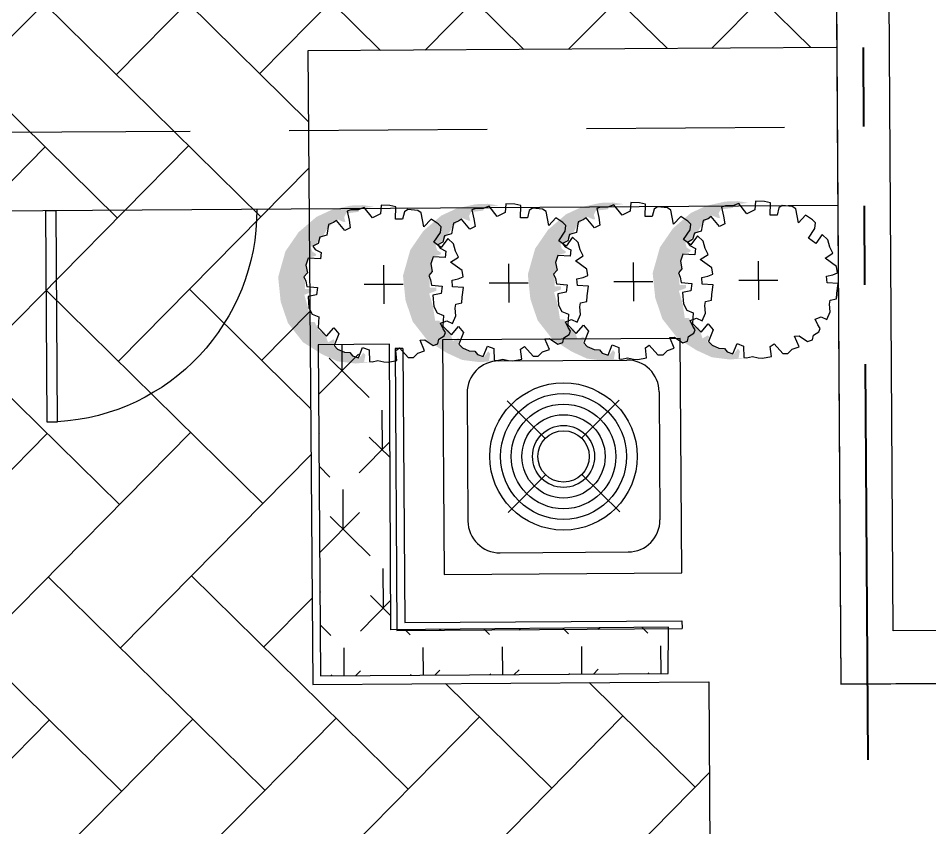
# Model space of a CAD drawing. Header units: feet. Extents: x 919634 to 928945, y 707022 to 708026.
# Drawn here: x 920684.97 to 920696.47, y 707523.35 to 707533.58 of the extents above; entities that cross this region are included whole.
import ezdxf

# ---------------------------------------------------------------- set-up
doc = ezdxf.new("R2010")
doc.units = ezdxf.units.FT
doc.header["$LTSCALE"] = 20
doc.header["$MEASUREMENT"] = 0
doc.linetypes.add('Site Plan$0$HIDDEN2', pattern=[0.1875, 0.125, -0.0625])
doc.linetypes.add('Site Plan$0$PHANTOM2', pattern=[1.25, 0.625, -0.125, 0.125, -0.125, 0.125, -0.125])
for name, color, linetype in [('-u-site-xref', 7, 'Continuous'), ('Site Plan$0$-u-site-bldg_interior', 252, 'Continuous'), ('Site Plan$0$-u-site-fence', 4, 'Site Plan$0$FENCELINE1'), ('Site Plan$0$A-DOOR-EXT_WINDOWS', 253, 'Continuous'), ('Site Plan$0$A-HVAC-EXT', 253, 'Continuous'), ('Site Plan$0$SP-BLDG-ROOF ABOVE', 4, 'Site Plan$0$HIDDEN2'), ('Site Plan$0$SP-LOT PAVERS', 254, 'Continuous'), ('x-RL TH5-LP Block$0$L-002', 253, 'Continuous'), ('x-RL TH5-LP Block$0$LK-SHRB-035M', 253, 'Continuous'), ('x-RL TH5-LP Block$0$LK-SHRB-TRNK', 253, 'Continuous'), ('x-RL TH5-LP Block$0$LP-PATT-SHAR', 253, 'Continuous'), ('x-RL TH5-LP Block$0$LP-SHAR-BRDR-CONT', 253, 'Continuous'), ('x-RL TH5-LP Block$0$LP-SHRB', 253, 'Continuous')]:
    doc.layers.add(name, color=color, linetype=linetype)
for name, color, linetype, lineweight in [('Site Plan$0$SP-LOT LINES', 252, 'Site Plan$0$PHANTOM2', 40), ('Site Plan$0$SP-SIDEWALK', 2, 'Continuous', 25), ('SP-BUILDING-FOOTPRINT', 1, 'Continuous', 25)]:
    doc.layers.add(name, color=color, linetype=linetype, lineweight=lineweight)
doc.layers.add('x-RL TH5-LP Block$0$LK-SHRB-SHAD', color=253, linetype='Continuous', plot=False)
doc.layers.get('-u-site-xref').off()
doc.linetypes.add('Site Plan$0$FENCELINE1', pattern='A,0.25,-0.1,[133,ltypeshp.shx,S=0.1,R=0,X=-0.1,Y=0],-0.1,1', length=1.45)

# ---------------------------------------------------------------- blocks, each defined once
blk = doc.blocks.new('Site Plan$0$A$C11AE1C12')
at = {"layer": 'Site Plan$0$A-HVAC-EXT'}
for p, q in [((44.00000011394877, 44.54105635897122), (1.139487721957266e-07, 44.54105635897122)), ((1.139487721957266e-07, 44.54105635897122), (1.139487721957266e-07, 2.501133167243097e-06)), ((44.00000011394877, 2.501133167243097e-06), (44.00000011394877, 44.54105635897122)), ((34.00000011394877, 40.00000250113317), (10.00000011394877, 40.00000250113317)), ((4.000000113948772, 34.00000250113317), (4.000000113948772, 10.00000250113317)), ((18.5977306969362, 25.40227191814392), (11.52666288505861, 32.47333973002787)), ((25.40226953096135, 25.40227191814392), (32.47333734284621, 32.47333973002787)), ((40.00000011394877, 34.00000250113317), (40.00000011394877, 10.00000250113317)), ((11.52666288505861, 11.52666527223846), (18.5977306969362, 18.59773308412241)), ((32.47333734284621, 11.52666527223846), (25.40226953096135, 18.59773308412241)), ((34.00000011394877, 4.000002501133167), (10.00000011394877, 4.000002501133167)), ((1.139487721957266e-07, 2.501133167243097e-06), (44.00000011394877, 2.501133167243097e-06))]:
    blk.add_line(p, q, dxfattribs=at)
for radius in [13.81153555240985, 11.81153555240985, 9.81153555240985, 7.81153555240985, 5.81153555240985, 4.81153555240985]:
    blk.add_circle((22.00000011394877, 22.00000250113317), radius, dxfattribs=at)
for centre, start, end in [((10.00000011394877, 34.00000250113317), 90, 180), ((34.00000011394877, 34.00000250113317), 0, 90), ((10.00000011394877, 10.00000250113317), 180, 270), ((34.00000011394877, 10.00000250113317), 270, 0)]:
    blk.add_arc(centre, 6, start, end, dxfattribs=at)
blk = doc.blocks.new('Site Plan$0$A$C05C92244')
at = {"layer": 'Site Plan$0$A-DOOR-EXT_WINDOWS'}
blk.add_lwpolyline([(32.00389335552609, 32.04769828175449), (32.00389335552609, 0.04381521808500111), (30.40369920234298, 0.04381521808500111), (30.40369920234298, 32.04769828175449)], close=True, dxfattribs=at)
blk.add_arc((32.07979910527501, 32.07980389018303), 32.07980487913881, 180.0573418751565, 267.0050566959838, dxfattribs=at)
blk = doc.blocks.new('Site Plan')
at = {"layer": 'Site Plan$0$SP-LOT PAVERS'}
h = blk.add_hatch(dxfattribs=at)
h.set_pattern_fill('AR-HBONE', color=256, scale=0.32, angle=-89.58178215075662)
h.set_pattern_definition([(315.4182178492434, (0, 0), (1.810145136983853, 0.01321298806884015), [3.84, -1.28]), (45.41821784924338, (0.9116790626081567, -0.8984660745381309), (1.810145136983853, 0.01321298806884), [3.84, -1.28])])
h.paths.add_polyline_path([(920693.6829232144, 707525.1978894869), (920688.6830296674, 707525.1652625493), (920688.6229876222, 707533.1684210391), (920695.297329242, 707533.2119746318), (920695.268885686, 707537.5418812126), (920684.6026347466, 707537.4722783105), (920684.7347738434, 707517.2227094441), (920674.7349869164, 707517.1574555705), (920674.8454588257, 707500.2282605721), (920685.7967040881, 707503.1209153559), (920688.1077396421, 707503.6212177994), (920690.2602187272, 707504.0249714558), (920692.2996914655, 707504.3529942943), (920693.8175762243, 707504.5630776861), (920693.8134309645, 707505.1983152982)])
at = {"layer": 'Site Plan$0$-u-site-bldg_interior'}
for p, q in [((920696.0122444854, 707525.8404527284, 7.807863262514746e-08), (920695.6465662281, 707581.8785764488, 7.807863672923385e-08)), ((920695.0368792756, 707573.1244581876, 7.807863262514746e-08), (920695.3498109545, 707525.1694491403, 7.807863664179038e-08)), ((920697.0119772634, 707525.8469765112, 7.807863262514746e-08), (920696.0122444854, 707525.8404527284, 7.807863262514746e-08)), ((920697.0163275218, 707525.1803240383, 7.807863262514746e-08), (920695.3498109545, 707525.1694491403, 7.807863262469282e-08))]:
    blk.add_line(p, q, dxfattribs=at)
at = {"layer": 'Site Plan$0$-u-site-fence', "ltscale": 0.15, "elevation": 7.807863672923385e-08}
blk.add_lwpolyline([(920695.310183357, 707531.2132468171), (920684.6439324177, 707531.1436439145)], dxfattribs=at)
at = {"layer": 'Site Plan$0$SP-BLDG-ROOF ABOVE', "elevation": 7.807863672923385e-08}
blk.add_lwpolyline([(920684.6374368096, 707532.1390590959), (920695.3036877488, 707532.2086619983)], dxfattribs=at)
at = {"layer": 'Site Plan$0$SP-LOT LINES', "ltscale": 0.4, "elevation": 7.807863672923385e-08}
blk.add_lwpolyline([(920673.2004705186, 707599.0658062358), (920695.2000021262, 707599.2093647607), (920695.8133885507, 707505.211366074), (920673.813856943, 707505.0678075491)], close=True, dxfattribs=at)
at = {"layer": 'Site Plan$0$SP-SIDEWALK'}
for p, q in [((920695.2895123517, 707533.2119236224, 7.807863672923385e-08), (920688.6229876222, 707533.1684210391, 7.807863672923385e-08)), ((920688.6229876222, 707533.1684210391, 7.807863672923385e-08), (920688.6830296674, 707525.1652625493, 7.807863672923385e-08)), ((920689.8220195506, 707529.4103795392, 7.807863262514747e-08), (920689.7220216796, 707529.4097270005, 7.807863262514747e-08)), ((920689.7220216796, 707529.4097270005, 7.807863262514747e-08), (920689.7452739361, 707525.8464502718, 7.807863262514747e-08)), ((920689.8220195506, 707529.4103795392, 7.807863262514747e-08), (920689.8446192683, 707525.9471006815, 7.807863262514747e-08)), ((920689.8446192683, 707525.9471006815, 7.807863262514747e-08), (920693.3446017427, 707525.9699399096, 7.807863262514747e-08)), ((920693.3446017427, 707525.9699399096, 7.807863262514747e-08), (920693.3452542814, 707525.8699420387, 7.807863262514747e-08)), ((920689.7452739361, 707525.8464502718, 7.807863262514747e-08), (920693.3452542814, 707525.8699420387, 7.807863262514747e-08)), ((920688.6830296674, 707525.1652625493, 7.807863672923385e-08), (920693.6829232144, 707525.1978894868, 7.807863672923385e-08)), ((920693.6829232144, 707525.1978894868, 7.807863672923385e-08), (920693.8175762243, 707504.5630776861, 7.807863672923385e-08))]:
    blk.add_line(p, q, dxfattribs=at)
at = {"layer": 'Site Plan$0$-u-site-fence', "xscale": -0.08333333333333329, "yscale": 0.08333333333333329, "zscale": 0.08333333333333333, "rotation": 0.3738798165013791}
blk.add_blockref('Site Plan$0$A$C05C92244', (920687.9947280141, 707528.4948112357, 7.807862852106107e-08), dxfattribs=at)
at = {"layer": 'Site Plan$0$A-HVAC-EXT', "extrusion": (0, 0, -1), "xscale": -0.06735359270068556, "yscale": 0.06735359270068556, "zscale": -0.06735359270068556, "rotation": 269.6261201834986}
blk.add_blockref('Site Plan$0$A$C11AE1C12', (-920693.340609401, 707526.5730355177, -7.807863672923385e-08), dxfattribs=at)
blk = doc.blocks.new('x-RL TH5-LP Block$0$SHRUB-LRG-241')
at = {"layer": 'x-RL TH5-LP Block$0$LK-SHRB-SHAD'}
blk.add_hatch(color=256, dxfattribs=at).paths.add_polyline_path([(0.07942995503995931, 0.4976856504540272), (0.1859550109496517, 0.5063764960219963), (0.3011759860731367, 0.4911675188681244), (0.3990051144888973, 0.4455405874065121), (0.5207480248826535, 0.3673229980153856), (0.6164031776350392, 0.2434784771626468), (0.6620567659276446, 0.1065976931381005), (0.6772746369719869, -0.052010199626217), (0.6294470564557244, -0.217136229156587), (0.5446618151407847, -0.3388080360272614), (0.4294408400173033, -0.4365800253562426), (0.3294377276580214, -0.4822069568178549), (0.2076948172642687, -0.5082794883416142), (0.1294315112196003, -0.5104521971435325), (0.05986413266886359, -0.4995886427736451), (0.1511713175342138, -0.4887250884037577), (0.1598672450281455, -0.4669979796639847), (0.2381305427926712, -0.4583071340960174), (0.2511744298934957, -0.432234607752406), (0.2424785023995675, -0.4018166534446639), (0.2576963734439097, -0.4039893622465822), (0.2924800585792049, -0.4191983394004524), (0.3272637519946464, -0.395298521858761), (0.3642214210734593, -0.3540170131811315), (0.3816132677811801, -0.3214263500714711), (0.4229188964668893, -0.2779721325919233), (0.433788799624196, -0.2562450238521503), (0.4663985090961198, -0.2453814694822647), (0.4577025898823273, -0.2149635151745208), (0.4316148239608211, -0.1975818292187306), (0.4359627835677138, -0.186718274848845), (0.4881383154107333, -0.1736820116770392), (0.4968342429046615, -0.1410913485673788), (0.492486275017626, -0.07808273114997633), (0.5164000652757572, -0.052010199626217), (0.5055301621184505, -0.01724682771464003), (0.5055301621184505, 0.02620738976490955), (0.4642245334327413, 0.02620738976490955), (0.4642245334327413, 0.04576178970276246), (0.5098781217253467, 0.06314347565855272), (0.4859643397473548, 0.1478791966355821), (0.4729204526465303, 0.2369603455767439), (0.4446587027815063, 0.2391330543786623), (0.4163969529164788, 0.2934508262280957), (0.3837872434445551, 0.2999689629941464), (0.3598734614665666, 0.3694957068173039), (0.3250897680511251, 0.3499413120595953), (0.3163938488373397, 0.3608048664294827), (0.3294377276580214, 0.3912228155570787), (0.2729142362081092, 0.4325043242347064), (0.2229126800284682, 0.4368497470186909), (0.1968249141069585, 0.4629222785424503), (0.162041220691524, 0.475958541714256), (0.1337794708264965, 0.4368497470186909), (0.1207355920058113, 0.4520587241725629), (0.1294315112196003, 0.4976856504540272)])
at = {"layer": 'x-RL TH5-LP Block$0$LK-SHRB-035M'}
blk.add_lwpolyline([(-0.02506661354845008, 0.4987056809809847), (-0.08165780996232641, 0.4886134344344999), (-0.08165780996232641, 0.4886134344344999), (-0.08165780996232641, 0.4886134344344999), (-0.07431013994851199, 0.4249718511334137), (-0.09880237153729965, 0.4078375781783734), (-0.1543414298532717, 0.4702383789836801), (-0.1872079085748339, 0.4702383789836801), (-0.2156921901335238, 0.4417710769863739), (-0.2595141617622758, 0.428632322466644), (-0.2310604317859877, 0.3588825101419175), (-0.2604511118412525, 0.3564347593132471), (-0.3143340234853049, 0.3931510560520017), (-0.3449670116215167, 0.3826466800339148), (-0.3515403073658305, 0.3541793780366085), (-0.3865978846688343, 0.3322814549128452), (-0.3953622789945825, 0.3103835285617258), (-0.3804630536096525, 0.2878976674930804), (-0.3633184920346793, 0.2511813673234577), (-0.4025060636510993, 0.2364948451970861), (-0.4391842506233381, 0.2534489245671132), (-0.4610952364377141, 0.2052734924038901), (-0.4563889752951518, 0.1557189889409578), (-0.4612874237616289, 0.1287937023786245), (-0.500474995378049, 0.1214504430308736), (-0.5029242169253898, 0.08473414286125092), (-0.5127211084865486, 0.02354031038883519), (-0.4416936352675229, 0.01864480530062451), (-0.4392444137201785, -0.02541475421675088), (-0.4784319853366021, -0.03275801356450003), (-0.509299405229342, -0.04655263965616641), (-0.5029242169253898, -0.0866085866891666), (-0.4294475167872278, -0.1404591598138314), (-0.480881206883943, -0.1722799514643754), (-0.4612874237616289, -0.2114440058935383), (-0.4490413052813373, -0.2579513162395841), (-0.4123029552122581, -0.2922198655805364), (-0.3706661620484972, -0.2359215381963313), (-0.3241309150464637, -0.2701900841064138), (-0.3657677135820201, -0.3313839165788295), (-0.3706661620484972, -0.3681002167484539), (-0.3510723735543877, -0.3876822405321647), (-0.3069863534714905, -0.4170552813540382), (-0.2604511118412525, -0.3681002167484539), (-0.2433065502662792, -0.4586670866118716), (-0.2212635402248324, -0.4733536087382433), (-0.1575837316478292, -0.480696868085996), (-0.1355407216063789, -0.4660103459596243), (-0.1232946031260873, -0.4195030356135803), (-0.07920858841498557, -0.4195030356135803), (-0.08165780996232641, -0.4978311410410363), (-0.04247023834590635, -0.5076221546483275), (0.0138619002172824, -0.5100699054769979), (0.01876034331196408, -0.4537715815236627), (0.0701940334086757, -0.4292940492208697), (0.1216277235053873, -0.4953833867814978), (0.1608152951218109, -0.480696868085996), (0.2073505421238444, -0.480696868085996), (0.2318427737126321, -0.4733536087382433), (0.2195966552323405, -0.4146075270944998), (0.2122489852185225, -0.3656524624889137), (0.2465381137402645, -0.3485181895338734), (0.3004210253843169, -0.4121597762658276), (0.3189358637372592, -0.39910922518572), (0.3518547154810285, -0.3876822405321647), (0.3641008339613201, -0.3191451487119998), (0.4081868486724218, -0.3069063842760382), (0.419726398483391, -0.2655318838032237), (0.4525928772049532, -0.2480135433678008), (0.4375775287276866, -0.2285782788485804), (0.4008391786586074, -0.208996251633998), (0.405737627125081, -0.1673844463761647), (0.4832682573450846, -0.1713708092072714), (0.4986059474151467, -0.1275749597323887), (0.4898415530893949, -0.07720973461131919), (0.5117525389037709, -0.05312201530235328), (0.5007970459965847, -0.02465471653240314), (0.4939096672908754, 0.008853791693333335), (0.4253314156191905, 0.01619705104108249), (0.4326790856330085, 0.06270436481799813), (0.486561997277061, 0.07494312925395974), (0.4810771587636431, 0.1461490954514311), (0.4596205387691334, 0.1875397805915), (0.4179837456053725, 0.2046740535465421), (0.4228821887000542, 0.2732111453667088), (0.3689992770560018, 0.3295094727509138), (0.3224640354257637, 0.275658899626249), (0.3224640354257637, 0.275658899626249), (0.2906241338231617, 0.3148229506245421), (0.2906241338231617, 0.3148229506245421), (0.3211269623186972, 0.389216058907456), (0.2992159765043212, 0.4133037749890676), (0.2553940048755692, 0.4330119051549843), (0.2203364275725654, 0.4352016981128308), (0.2028076389210653, 0.4570996244639502), (0.1657137435882881, 0.4690314106507891), (0.1387722850803605, 0.4029420696592929), (0.09713549191659965, 0.4200763426143332), (0.09468627036926236, 0.4935089429535804), (0.07791501977911963, 0.4965158880231364), (0.04066634389468149, 0.4877567161917469), (0.003417668010239794, 0.4965158880231364)], close=True, dxfattribs=at)
at = {"layer": 'x-RL TH5-LP Block$0$LK-SHRB-TRNK'}
for p, q in [((0, -0.125), (0, 0.125)), ((-0.1250000000000284, 0), (0.1249999999999929, 0))]:
    blk.add_line(p, q, dxfattribs=at)
blk = doc.blocks.new('x-RL TH5-LP Block', base_point=(1241.699483058532, -211.8293156445725))
at = {"layer": 'x-RL TH5-LP Block$0$LP-PATT-SHAR'}
h = blk.add_hatch(dxfattribs=at)
h.set_pattern_fill('LAFX-A435-CHAINLINK', color=256, scale=10, pattern_type=2)
h.set_pattern_definition([(45, (1255.655024147425, 427.7968330358235), (0, 10.0000000000064), [0.7071099999999999, -13.4350288425]), (45, (1253.655024147425, 427.7968330358235), (0, 10.0000000000064), [0.7071099999999999, -13.4350288425]), (45, (1255.655024147425, 429.7968330358235), (0, 10.0000000000064), [0.7071099999999999, -13.4350288425]), (45, (1255.155024147425, 430.7968330358235), (0, 10.0000000000064), [0.7071099999999999, -13.4350288425]), (45, (1251.655024147425, 427.7968330358235), (0, 10.0000000000064), [0.7071099999999999, -13.4350288425]), (45, (1253.655024147425, 429.7968330358235), (0, 10.0000000000064), [0.7071099999999999, -13.4350288425]), (45, (1255.655024147425, 431.7968330358235), (0, 10.0000000000064), [0.7071099999999999, -13.4350288425]), (45, (1254.155024147425, 430.7968330358235), (0, 10.0000000000064), [0.7071099999999999, -13.4350288425]), (45, (1255.155024147425, 432.7968330358235), (0, 10.0000000000064), [0.7071099999999999, -13.4350288425]), (45, (1253.155024147425, 430.7968330358235), (0, 10.0000000000064), [0.7071099999999999, -13.4350288425]), (45, (1251.655024147425, 429.7968330358235), (0, 10.0000000000064), [0.7071099999999999, -13.4350288425]), (45, (1253.655024147425, 431.7968330358235), (0, 10.0000000000064), [0.7071099999999999, -13.4350288425]), (45, (1255.655024147425, 433.7968330358235), (0, 10.0000000000064), [0.7071099999999999, -13.4350288425]), (45, (1252.155024147425, 430.7968330358235), (0, 10.0000000000064), [0.7071099999999999, -13.4350288425]), (45, (1254.155024147425, 432.7968330358235), (0, 10.0000000000064), [0.7071099999999999, -13.4350288425]), (45, (1253.155024147425, 432.7968330358235), (0, 10.0000000000064), [0.7071099999999999, -13.4350288425]), (45, (1255.155024147425, 434.7968330358235), (0, 10.0000000000064), [0.7071099999999999, -13.4350288425]), (45, (1251.655024147425, 431.7968330358235), (0, 10.0000000000064), [0.7071099999999999, -13.4350288425]), (45, (1253.655024147425, 433.7968330358235), (0, 10.0000000000064), [0.7071099999999999, -13.4350288425]), (45, (1252.155024147425, 432.7968330358235), (0, 10.0000000000064), [0.7071099999999999, -13.4350288425]), (45, (1254.155024147425, 434.7968330358235), (0, 10.0000000000064), [0.7071099999999999, -13.4350288425]), (45, (1255.155024147425, 436.7968330358235), (0, 10.0000000000064), [0.7071099999999999, -13.4350288425]), (45, (1253.155024147425, 434.7968330358235), (0, 10.0000000000064), [0.7071099999999999, -13.4350288425]), (45, (1251.655024147425, 433.7968330358235), (0, 10.0000000000064), [0.7071099999999999, -13.4350288425]), (45, (1252.155024147425, 434.7968330358235), (0, 10.0000000000064), [0.7071099999999999, -13.4350288425]), (45, (1254.155024147425, 436.7968330358235), (0, 10.0000000000064), [0.7071099999999999, -13.4350288425]), (45, (1253.155024147425, 436.7968330358235), (0, 10.0000000000064), [0.7071099999999999, -13.4350288425]), (45, (1251.655024147425, 435.7968330358235), (0, 10.0000000000064), [0.7071099999999999, -13.4350288425]), (45, (1252.155024147425, 436.7968330358235), (0, 10.0000000000064), [0.7071099999999999, -13.4350288425]), (45, (1250.655024147425, 435.7968330358235), (0, 10.0000000000064), [0.7071099999999999, -13.4350288425]), (45, (1255.155024147425, 428.7968330358235), (0, 10.0000000000064), [0.7071099999999999, -13.4350288425]), (45, (1254.155024147425, 428.7968330358235), (0, 10.0000000000064), [0.7071099999999999, -13.4350288425]), (45, (1253.155024147425, 428.7968330358235), (0, 10.0000000000064), [0.7071099999999999, -13.4350288425]), (45, (1252.155024147425, 428.7968330358235), (0, 10.0000000000064), [0.7071099999999999, -13.4350288425]), (45, (1250.655024147425, 427.7968330358235), (0, 10.0000000000064), [0.7071099999999999, -13.4350288425]), (45, (1249.655024147425, 427.7968330358235), (0, 10.0000000000064), [0.7071099999999999, -13.4350288425]), (45, (1250.655024147425, 429.7968330358235), (0, 10.0000000000064), [0.7071099999999999, -13.4350288425]), (45, (1248.655024147425, 427.7968330358235), (0, 10.0000000000064), [0.7071099999999999, -13.4350288425]), (45, (1251.155024147425, 430.7968330358235), (0, 10.0000000000064), [0.7071099999999999, -13.4350288425]), (45, (1249.655024147425, 429.7968330358235), (0, 10.0000000000064), [0.7071099999999999, -13.4350288425]), (45, (1247.655024147425, 427.7968330358235), (0, 10.0000000000064), [0.7071099999999999, -13.4350288425]), (45, (1250.155024147425, 430.7968330358235), (0, 10.0000000000064), [0.7071099999999999, -13.4350288425]), (45, (1250.655024147425, 431.7968330358235), (0, 10.0000000000064), [0.7071099999999999, -13.4350288425]), (45, (1248.655024147425, 429.7968330358235), (0, 10.0000000000064), [0.7071099999999999, -13.4350288425]), (45, (1246.655024147425, 427.7968330358235), (0, 10.0000000000064), [0.7071099999999999, -13.4350288425]), (45, (1251.155024147425, 432.7968330358235), (0, 10.0000000000064), [0.7071099999999999, -13.4350288425]), (45, (1249.155024147425, 430.7968330358235), (0, 10.0000000000064), [0.7071099999999999, -13.4350288425]), (45, (1249.655024147425, 431.7968330358235), (0, 10.0000000000064), [0.7071099999999999, -13.4350288425]), (45, (1247.655024147425, 429.7968330358235), (0, 10.0000000000064), [0.7071099999999999, -13.4350288425]), (45, (1250.155024147425, 432.7968330358235), (0, 10.0000000000064), [0.7071099999999999, -13.4350288425]), (45, (1248.155024147425, 430.7968330358235), (0, 10.0000000000064), [0.7071099999999999, -13.4350288425]), (45, (1250.655024147425, 433.7968330358235), (0, 10.0000000000064), [0.7071099999999999, -13.4350288425]), (45, (1248.655024147425, 431.7968330358235), (0, 10.0000000000064), [0.7071099999999999, -13.4350288425]), (45, (1246.655024147425, 429.7968330358235), (0, 10.0000000000064), [0.7071099999999999, -13.4350288425]), (45, (1251.155024147425, 434.7968330358235), (0, 10.0000000000064), [0.7071099999999999, -13.4350288425]), (45, (1249.155024147425, 432.7968330358235), (0, 10.0000000000064), [0.7071099999999999, -13.4350288425]), (45, (1247.155024147425, 430.7968330358235), (0, 10.0000000000064), [0.7071099999999999, -13.4350288425]), (45, (1249.655024147425, 433.7968330358235), (0, 10.0000000000064), [0.7071099999999999, -13.4350288425]), (45, (1247.655024147425, 431.7968330358235), (0, 10.0000000000064), [0.7071099999999999, -13.4350288425]), (45, (1250.155024147425, 434.7968330358235), (0, 10.0000000000064), [0.7071099999999999, -13.4350288425]), (45, (1248.155024147425, 432.7968330358235), (0, 10.0000000000064), [0.7071099999999999, -13.4350288425]), (45, (1246.155024147425, 430.7968330358235), (0, 10.0000000000064), [0.7071099999999999, -13.4350288425]), (45, (1248.655024147425, 433.7968330358235), (0, 10.0000000000064), [0.7071099999999999, -13.4350288425]), (45, (1246.655024147425, 431.7968330358235), (0, 10.0000000000064), [0.7071099999999999, -13.4350288425]), (45, (1251.155024147425, 436.7968330358235), (0, 10.0000000000064), [0.7071099999999999, -13.4350288425]), (45, (1249.155024147425, 434.7968330358235), (0, 10.0000000000064), [0.7071099999999999, -13.4350288425]), (45, (1247.155024147425, 432.7968330358235), (0, 10.0000000000064), [0.7071099999999999, -13.4350288425]), (45, (1247.655024147425, 433.7968330358235), (0, 10.0000000000064), [0.7071099999999999, -13.4350288425]), (45, (1250.155024147425, 436.7968330358235), (0, 10.0000000000064), [0.7071099999999999, -13.4350288425]), (45, (1248.155024147425, 434.7968330358235), (0, 10.0000000000064), [0.7071099999999999, -13.4350288425]), (45, (1246.155024147425, 432.7968330358235), (0, 10.0000000000064), [0.7071099999999999, -13.4350288425]), (45, (1246.655024147425, 433.7968330358235), (0, 10.0000000000064), [0.7071099999999999, -13.4350288425]), (45, (1249.155024147425, 436.7968330358235), (0, 10.0000000000064), [0.7071099999999999, -13.4350288425]), (45, (1247.155024147425, 434.7968330358235), (0, 10.0000000000064), [0.7071099999999999, -13.4350288425]), (45, (1247.655024147425, 435.7968330358235), (0, 10.0000000000064), [0.7071099999999999, -13.4350288425]), (45, (1248.155024147425, 436.7968330358235), (0, 10.0000000000064), [0.7071099999999999, -13.4350288425]), (45, (1246.155024147425, 434.7968330358235), (0, 10.0000000000064), [0.7071099999999999, -13.4350288425]), (45, (1246.655024147425, 435.7968330358235), (0, 10.0000000000064), [0.7071099999999999, -13.4350288425]), (45, (1247.155024147425, 436.7968330358235), (0, 10.0000000000064), [0.7071099999999999, -13.4350288425]), (45, (1246.155024147425, 436.7968330358235), (0, 10.0000000000064), [0.7071099999999999, -13.4350288425]), (45, (1251.155024147425, 428.7968330358235), (0, 10.0000000000064), [0.7071099999999999, -13.4350288425]), (45, (1250.155024147425, 428.7968330358235), (0, 10.0000000000064), [0.7071099999999999, -13.4350288425]), (45, (1249.155024147425, 428.7968330358235), (0, 10.0000000000064), [0.7071099999999999, -13.4350288425]), (45, (1248.155024147425, 428.7968330358235), (0, 10.0000000000064), [0.7071099999999999, -13.4350288425]), (45, (1247.155024147425, 428.7968330358235), (0, 10.0000000000064), [0.7071099999999999, -13.4350288425]), (45, (1246.155024147425, 428.7968330358235), (0, 10.0000000000064), [0.7071099999999999, -13.4350288425]), (45, (1254.655024147425, 427.7968330358235), (0, 10.0000000000064), [0.7071099999999999, -13.4350288425]), (45, (1254.655024147425, 429.7968330358235), (0, 10.0000000000064), [0.7071099999999999, -13.4350288425]), (45, (1252.655024147425, 427.7968330358235), (0, 10.0000000000064), [0.7071099999999999, -13.4350288425]), (45, (1254.655024147425, 431.7968330358235), (0, 10.0000000000064), [0.7071099999999999, -13.4350288425]), (45, (1252.655024147425, 429.7968330358235), (0, 10.0000000000064), [0.7071099999999999, -13.4350288425]), (45, (1254.655024147425, 433.7968330358235), (0, 10.0000000000064), [0.7071099999999999, -13.4350288425]), (45, (1252.655024147425, 431.7968330358235), (0, 10.0000000000064), [0.7071099999999999, -13.4350288425]), (45, (1255.655024147425, 435.7968330358235), (0, 10.0000000000064), [0.7071099999999999, -13.4350288425]), (45, (1254.655024147425, 435.7968330358235), (0, 10.0000000000064), [0.7071099999999999, -13.4350288425]), (45, (1252.655024147425, 433.7968330358235), (0, 10.0000000000064), [0.7071099999999999, -13.4350288425]), (45, (1253.655024147425, 435.7968330358235), (0, 10.0000000000064), [0.7071099999999999, -13.4350288425]), (45, (1252.655024147425, 435.7968330358235), (0, 10.0000000000064), [0.7071099999999999, -13.4350288425]), (45, (1249.655024147425, 435.7968330358235), (0, 10.0000000000064), [0.7071099999999999, -13.4350288425]), (45, (1248.655024147425, 435.7968330358235), (0, 10.0000000000064), [0.7071099999999999, -13.4350288425]), (90, (1256.155024147425, 436.2968330358235), (-10, 6.123233995736766e-16), [0.5, -9.5]), (90, (1256.155024147425, 428.2968330358235), (-10, 6.123233995736766e-16), [0.5, -9.5]), (90, (1256.155024147425, 430.2968330358235), (-10, 6.123233995736766e-16), [0.5, -9.5]), (90, (1256.155024147425, 432.2968330358235), (-10, 6.123233995736766e-16), [0.5, -9.5]), (90, (1256.155024147425, 434.2968330358235), (-10, 6.123233995736766e-16), [0.5, -9.5]), (90, (1255.655024147425, 429.2968330358235), (-10, 6.123233995736766e-16), [0.5, -9.5]), (90, (1255.655024147425, 431.2968330358235), (-10, 6.123233995736766e-16), [0.5, -9.5]), (90, (1255.655024147425, 433.2968330358235), (-10, 6.123233995736766e-16), [0.5, -9.5]), (90, (1255.655024147425, 435.2968330358235), (-10, 6.123233995736766e-16), [0.5, -9.5]), (90, (1255.655024147425, 437.2968330358235), (-10, 6.123233995736766e-16), [0.5, -9.5]), (90, (1255.155024147425, 428.2968330358235), (-10, 6.123233995736766e-16), [0.5, -9.5]), (90, (1255.155024147425, 430.2968330358235), (-10, 6.123233995736766e-16), [0.5, -9.5]), (90, (1255.155024147425, 432.2968330358235), (-10, 6.123233995736766e-16), [0.5, -9.5]), (90, (1255.155024147425, 434.2968330358235), (-10, 6.123233995736766e-16), [0.5, -9.5]), (90, (1255.155024147425, 436.2968330358235), (-10, 6.123233995736766e-16), [0.5, -9.5]), (90, (1255.155024147425, 428.2968330358235), (-10, 6.123233995736766e-16), [0.5, -9.5]), (90, (1255.155024147425, 430.2968330358235), (-10, 6.123233995736766e-16), [0.5, -9.5]), (90, (1255.155024147425, 432.2968330358235), (-10, 6.123233995736766e-16), [0.5, -9.5]), (90, (1255.155024147425, 434.2968330358235), (-10, 6.123233995736766e-16), [0.5, -9.5]), (90, (1255.155024147425, 436.2968330358235), (-10, 6.123233995736766e-16), [0.5, -9.5]), (90, (1254.655024147425, 429.2968330358235), (-10, 6.123233995736766e-16), [0.5, -9.5]), (90, (1254.655024147425, 431.2968330358235), (-10, 6.123233995736766e-16), [0.5, -9.5]), (90, (1254.655024147425, 433.2968330358235), (-10, 6.123233995736766e-16), [0.5, -9.5]), (90, (1254.655024147425, 435.2968330358235), (-10, 6.123233995736766e-16), [0.5, -9.5]), (90, (1254.655024147425, 437.2968330358235), (-10, 6.123233995736766e-16), [0.5, -9.5]), (90, (1254.155024147425, 428.2968330358235), (-10, 6.123233995736766e-16), [0.5, -9.5]), (90, (1254.155024147425, 428.2968330358235), (-10, 6.123233995736766e-16), [0.5, -9.5]), (90, (1254.155024147425, 430.2968330358235), (-10, 6.123233995736766e-16), [0.5, -9.5]), (90, (1254.155024147425, 430.2968330358235), (-10, 6.123233995736766e-16), [0.5, -9.5]), (90, (1254.155024147425, 432.2968330358235), (-10, 6.123233995736766e-16), [0.5, -9.5]), (90, (1254.155024147425, 432.2968330358235), (-10, 6.123233995736766e-16), [0.5, -9.5]), (90, (1254.155024147425, 434.2968330358235), (-10, 6.123233995736766e-16), [0.5, -9.5]), (90, (1254.155024147425, 434.2968330358235), (-10, 6.123233995736766e-16), [0.5, -9.5]), (90, (1254.155024147425, 436.2968330358235), (-10, 6.123233995736766e-16), [0.5, -9.5]), (90, (1254.155024147425, 436.2968330358235), (-10, 6.123233995736766e-16), [0.5, -9.5]), (90, (1253.655024147425, 429.2968330358235), (-10, 6.123233995736766e-16), [0.5, -9.5]), (90, (1253.655024147425, 431.2968330358235), (-10, 6.123233995736766e-16), [0.5, -9.5]), (90, (1253.655024147425, 433.2968330358235), (-10, 6.123233995736766e-16), [0.5, -9.5]), (90, (1253.655024147425, 435.2968330358235), (-10, 6.123233995736766e-16), [0.5, -9.5]), (90, (1253.655024147425, 437.2968330358235), (-10, 6.123233995736766e-16), [0.5, -9.5]), (90, (1253.155024147425, 428.2968330358235), (-10, 6.123233995736766e-16), [0.5, -9.5]), (90, (1253.155024147425, 428.2968330358235), (-10, 6.123233995736766e-16), [0.5, -9.5]), (90, (1253.155024147425, 430.2968330358235), (-10, 6.123233995736766e-16), [0.5, -9.5]), (90, (1253.155024147425, 430.2968330358235), (-10, 6.123233995736766e-16), [0.5, -9.5]), (90, (1253.155024147425, 432.2968330358235), (-10, 6.123233995736766e-16), [0.5, -9.5]), (90, (1253.155024147425, 432.2968330358235), (-10, 6.123233995736766e-16), [0.5, -9.5]), (90, (1253.155024147425, 434.2968330358235), (-10, 6.123233995736766e-16), [0.5, -9.5]), (90, (1253.155024147425, 434.2968330358235), (-10, 6.123233995736766e-16), [0.5, -9.5]), (90, (1253.155024147425, 436.2968330358235), (-10, 6.123233995736766e-16), [0.5, -9.5]), (90, (1253.155024147425, 436.2968330358235), (-10, 6.123233995736766e-16), [0.5, -9.5]), (90, (1252.655024147425, 429.2968330358235), (-10, 6.123233995736766e-16), [0.5, -9.5]), (90, (1252.655024147425, 431.2968330358235), (-10, 6.123233995736766e-16), [0.5, -9.5]), (90, (1252.655024147425, 433.2968330358235), (-10, 6.123233995736766e-16), [0.5, -9.5]), (90, (1252.655024147425, 435.2968330358235), (-10, 6.123233995736766e-16), [0.5, -9.5]), (90, (1252.655024147425, 437.2968330358235), (-10, 6.123233995736766e-16), [0.5, -9.5]), (90, (1252.155024147425, 428.2968330358235), (-10, 6.123233995736766e-16), [0.5, -9.5]), (90, (1252.155024147425, 428.2968330358235), (-10, 6.123233995736766e-16), [0.5, -9.5]), (90, (1252.155024147425, 430.2968330358235), (-10, 6.123233995736766e-16), [0.5, -9.5]), (90, (1252.155024147425, 430.2968330358235), (-10, 6.123233995736766e-16), [0.5, -9.5]), (90, (1252.155024147425, 432.2968330358235), (-10, 6.123233995736766e-16), [0.5, -9.5]), (90, (1252.155024147425, 432.2968330358235), (-10, 6.123233995736766e-16), [0.5, -9.5]), (90, (1252.155024147425, 434.2968330358235), (-10, 6.123233995736766e-16), [0.5, -9.5]), (90, (1252.155024147425, 434.2968330358235), (-10, 6.123233995736766e-16), [0.5, -9.5]), (90, (1252.155024147425, 436.2968330358235), (-10, 6.123233995736766e-16), [0.5, -9.5]), (90, (1252.155024147425, 436.2968330358235), (-10, 6.123233995736766e-16), [0.5, -9.5]), (90, (1251.655024147425, 429.2968330358235), (-10, 6.123233995736766e-16), [0.5, -9.5]), (90, (1251.655024147425, 431.2968330358235), (-10, 6.123233995736766e-16), [0.5, -9.5]), (90, (1251.655024147425, 433.2968330358235), (-10, 6.123233995736766e-16), [0.5, -9.5]), (90, (1251.655024147425, 435.2968330358235), (-10, 6.123233995736766e-16), [0.5, -9.5]), (90, (1251.655024147425, 437.2968330358235), (-10, 6.123233995736766e-16), [0.5, -9.5]), (90, (1251.155024147425, 428.2968330358235), (-10, 6.123233995736766e-16), [0.5, -9.5]), (90, (1251.155024147425, 430.2968330358235), (-10, 6.123233995736766e-16), [0.5, -9.5]), (90, (1251.155024147425, 432.2968330358235), (-10, 6.123233995736766e-16), [0.5, -9.5]), (90, (1251.155024147425, 434.2968330358235), (-10, 6.123233995736766e-16), [0.5, -9.5]), (90, (1251.155024147425, 436.2968330358235), (-10, 6.123233995736766e-16), [0.5, -9.5]), (90, (1251.155024147425, 428.2968330358235), (-10, 6.123233995736766e-16), [0.5, -9.5]), (90, (1251.155024147425, 430.2968330358235), (-10, 6.123233995736766e-16), [0.5, -9.5]), (90, (1251.155024147425, 432.2968330358235), (-10, 6.123233995736766e-16), [0.5, -9.5]), (90, (1251.155024147425, 434.2968330358235), (-10, 6.123233995736766e-16), [0.5, -9.5]), (90, (1251.155024147425, 436.2968330358235), (-10, 6.123233995736766e-16), [0.5, -9.5]), (90, (1250.655024147425, 429.2968330358235), (-10, 6.123233995736766e-16), [0.5, -9.5]), (90, (1250.655024147425, 431.2968330358235), (-10, 6.123233995736766e-16), [0.5, -9.5]), (90, (1250.655024147425, 433.2968330358235), (-10, 6.123233995736766e-16), [0.5, -9.5]), (90, (1250.655024147425, 435.2968330358235), (-10, 6.123233995736766e-16), [0.5, -9.5]), (90, (1250.655024147425, 437.2968330358235), (-10, 6.123233995736766e-16), [0.5, -9.5]), (90, (1250.155024147425, 428.2968330358235), (-10, 6.123233995736766e-16), [0.5, -9.5]), (90, (1250.155024147425, 430.2968330358235), (-10, 6.123233995736766e-16), [0.5, -9.5]), (90, (1250.155024147425, 432.2968330358235), (-10, 6.123233995736766e-16), [0.5, -9.5]), (90, (1250.155024147425, 434.2968330358235), (-10, 6.123233995736766e-16), [0.5, -9.5]), (90, (1250.155024147425, 436.2968330358235), (-10, 6.123233995736766e-16), [0.5, -9.5]), (90, (1250.155024147425, 428.2968330358235), (-10, 6.123233995736766e-16), [0.5, -9.5]), (90, (1250.155024147425, 430.2968330358235), (-10, 6.123233995736766e-16), [0.5, -9.5]), (90, (1250.155024147425, 432.2968330358235), (-10, 6.123233995736766e-16), [0.5, -9.5]), (90, (1250.155024147425, 434.2968330358235), (-10, 6.123233995736766e-16), [0.5, -9.5]), (90, (1250.155024147425, 436.2968330358235), (-10, 6.123233995736766e-16), [0.5, -9.5]), (90, (1249.655024147425, 429.2968330358235), (-10, 6.123233995736766e-16), [0.5, -9.5]), (90, (1249.655024147425, 431.2968330358235), (-10, 6.123233995736766e-16), [0.5, -9.5]), (90, (1249.655024147425, 433.2968330358235), (-10, 6.123233995736766e-16), [0.5, -9.5]), (90, (1249.655024147425, 435.2968330358235), (-10, 6.123233995736766e-16), [0.5, -9.5]), (90, (1249.655024147425, 437.2968330358235), (-10, 6.123233995736766e-16), [0.5, -9.5]), (90, (1249.155024147425, 428.2968330358235), (-10, 6.123233995736766e-16), [0.5, -9.5]), (90, (1249.155024147425, 428.2968330358235), (-10, 6.123233995736766e-16), [0.5, -9.5]), (90, (1249.155024147425, 430.2968330358235), (-10, 6.123233995736766e-16), [0.5, -9.5]), (90, (1249.155024147425, 430.2968330358235), (-10, 6.123233995736766e-16), [0.5, -9.5]), (90, (1249.155024147425, 432.2968330358235), (-10, 6.123233995736766e-16), [0.5, -9.5]), (90, (1249.155024147425, 432.2968330358235), (-10, 6.123233995736766e-16), [0.5, -9.5]), (90, (1249.155024147425, 434.2968330358235), (-10, 6.123233995736766e-16), [0.5, -9.5]), (90, (1249.155024147425, 434.2968330358235), (-10, 6.123233995736766e-16), [0.5, -9.5]), (90, (1249.155024147425, 436.2968330358235), (-10, 6.123233995736766e-16), [0.5, -9.5]), (90, (1249.155024147425, 436.2968330358235), (-10, 6.123233995736766e-16), [0.5, -9.5]), (90, (1248.655024147425, 429.2968330358235), (-10, 6.123233995736766e-16), [0.5, -9.5]), (90, (1248.655024147425, 431.2968330358235), (-10, 6.123233995736766e-16), [0.5, -9.5]), (90, (1248.655024147425, 433.2968330358235), (-10, 6.123233995736766e-16), [0.5, -9.5]), (90, (1248.655024147425, 435.2968330358235), (-10, 6.123233995736766e-16), [0.5, -9.5]), (90, (1248.655024147425, 437.2968330358235), (-10, 6.123233995736766e-16), [0.5, -9.5]), (90, (1248.155024147425, 428.2968330358235), (-10, 6.123233995736766e-16), [0.5, -9.5]), (90, (1248.155024147425, 428.2968330358235), (-10, 6.123233995736766e-16), [0.5, -9.5]), (90, (1248.155024147425, 430.2968330358235), (-10, 6.123233995736766e-16), [0.5, -9.5]), (90, (1248.155024147425, 430.2968330358235), (-10, 6.123233995736766e-16), [0.5, -9.5]), (90, (1248.155024147425, 432.2968330358235), (-10, 6.123233995736766e-16), [0.5, -9.5]), (90, (1248.155024147425, 432.2968330358235), (-10, 6.123233995736766e-16), [0.5, -9.5]), (90, (1248.155024147425, 434.2968330358235), (-10, 6.123233995736766e-16), [0.5, -9.5]), (90, (1248.155024147425, 434.2968330358235), (-10, 6.123233995736766e-16), [0.5, -9.5]), (90, (1248.155024147425, 436.2968330358235), (-10, 6.123233995736766e-16), [0.5, -9.5]), (90, (1248.155024147425, 436.2968330358235), (-10, 6.123233995736766e-16), [0.5, -9.5]), (90, (1247.655024147425, 429.2968330358235), (-10, 6.123233995736766e-16), [0.5, -9.5]), (90, (1247.655024147425, 431.2968330358235), (-10, 6.123233995736766e-16), [0.5, -9.5]), (90, (1247.655024147425, 433.2968330358235), (-10, 6.123233995736766e-16), [0.5, -9.5]), (90, (1247.655024147425, 435.2968330358235), (-10, 6.123233995736766e-16), [0.5, -9.5]), (90, (1247.655024147425, 437.2968330358235), (-10, 6.123233995736766e-16), [0.5, -9.5]), (90, (1247.155024147425, 428.2968330358235), (-10, 6.123233995736766e-16), [0.5, -9.5]), (90, (1247.155024147425, 428.2968330358235), (-10, 6.123233995736766e-16), [0.5, -9.5]), (90, (1247.155024147425, 430.2968330358235), (-10, 6.123233995736766e-16), [0.5, -9.5]), (90, (1247.155024147425, 430.2968330358235), (-10, 6.123233995736766e-16), [0.5, -9.5]), (90, (1247.155024147425, 432.2968330358235), (-10, 6.123233995736766e-16), [0.5, -9.5]), (90, (1247.155024147425, 432.2968330358235), (-10, 6.123233995736766e-16), [0.5, -9.5]), (90, (1247.155024147425, 434.2968330358235), (-10, 6.123233995736766e-16), [0.5, -9.5]), (90, (1247.155024147425, 434.2968330358235), (-10, 6.123233995736766e-16), [0.5, -9.5]), (90, (1247.155024147425, 436.2968330358235), (-10, 6.123233995736766e-16), [0.5, -9.5]), (90, (1247.155024147425, 436.2968330358235), (-10, 6.123233995736766e-16), [0.5, -9.5]), (90, (1246.655024147425, 429.2968330358235), (-10, 6.123233995736766e-16), [0.5, -9.5]), (90, (1246.655024147425, 431.2968330358235), (-10, 6.123233995736766e-16), [0.5, -9.5]), (90, (1246.655024147425, 433.2968330358235), (-10, 6.123233995736766e-16), [0.5, -9.5]), (90, (1246.655024147425, 435.2968330358235), (-10, 6.123233995736766e-16), [0.5, -9.5]), (90, (1246.655024147425, 437.2968330358235), (-10, 6.123233995736766e-16), [0.5, -9.5]), (90, (1246.155024147425, 428.2968330358235), (-10, 6.123233995736766e-16), [0.5, -9.5]), (90, (1246.155024147425, 430.2968330358235), (-10, 6.123233995736766e-16), [0.5, -9.5]), (90, (1246.155024147425, 432.2968330358235), (-10, 6.123233995736766e-16), [0.5, -9.5]), (90, (1246.155024147425, 434.2968330358235), (-10, 6.123233995736766e-16), [0.5, -9.5]), (90, (1246.155024147425, 436.2968330358235), (-10, 6.123233995736766e-16), [0.5, -9.5]), (135, (1256.155024147425, 436.7968330358235), (-10.0000000000064, 1.110223024625157e-15), [0.7071099999999999, -13.4350288425]), (135, (1255.155024147425, 436.7968330358235), (-10.0000000000064, 1.110223024625157e-15), [0.7071099999999999, -13.4350288425]), (135, (1254.155024147425, 436.7968330358235), (-10.0000000000064, 1.110223024625157e-15), [0.7071099999999999, -13.4350288425]), (135, (1253.155024147425, 436.7968330358235), (-10.0000000000064, 1.110223024625157e-15), [0.7071099999999999, -13.4350288425]), (135, (1253.655024147425, 433.7968330358235), (-10.0000000000064, 1.110223024625157e-15), [0.7071099999999999, -13.4350288425]), (135, (1253.655024147425, 431.7968330358235), (-10.0000000000064, 1.110223024625157e-15), [0.7071099999999999, -13.4350288425]), (135, (1253.655024147425, 429.7968330358235), (-10.0000000000064, 1.110223024625157e-15), [0.7071099999999999, -13.4350288425]), (135, (1253.655024147425, 427.7968330358235), (-10.0000000000064, 1.110223024625157e-15), [0.7071099999999999, -13.4350288425]), (135, (1251.155024147425, 428.7968330358235), (-10.0000000000064, 1.110223024625157e-15), [0.7071099999999999, -13.4350288425]), (135, (1250.155024147425, 428.7968330358235), (-10.0000000000064, 1.110223024625157e-15), [0.7071099999999999, -13.4350288425]), (135, (1249.155024147425, 428.7968330358235), (-10.0000000000064, 1.110223024625157e-15), [0.7071099999999999, -13.4350288425]), (135, (1251.655024147425, 435.7968330358235), (-10.0000000000064, 1.110223024625157e-15), [0.7071099999999999, -13.4350288425]), (135, (1250.655024147425, 435.7968330358235), (-10.0000000000064, 1.110223024625157e-15), [0.7071099999999999, -13.4350288425]), (135, (1251.655024147425, 433.7968330358235), (-10.0000000000064, 1.110223024625157e-15), [0.7071099999999999, -13.4350288425]), (135, (1249.655024147425, 435.7968330358235), (-10.0000000000064, 1.110223024625157e-15), [0.7071099999999999, -13.4350288425]), (135, (1250.655024147425, 433.7968330358235), (-10.0000000000064, 1.110223024625157e-15), [0.7071099999999999, -13.4350288425]), (135, (1248.655024147425, 435.7968330358235), (-10.0000000000064, 1.110223024625157e-15), [0.7071099999999999, -13.4350288425]), (135, (1251.655024147425, 431.7968330358235), (-10.0000000000064, 1.110223024625157e-15), [0.7071099999999999, -13.4350288425]), (135, (1249.655024147425, 433.7968330358235), (-10.0000000000064, 1.110223024625157e-15), [0.7071099999999999, -13.4350288425]), (135, (1247.655024147425, 435.7968330358235), (-10.0000000000064, 1.110223024625157e-15), [0.7071099999999999, -13.4350288425]), (135, (1250.655024147425, 431.7968330358235), (-10.0000000000064, 1.110223024625157e-15), [0.7071099999999999, -13.4350288425]), (135, (1248.655024147425, 433.7968330358235), (-10.0000000000064, 1.110223024625157e-15), [0.7071099999999999, -13.4350288425]), (135, (1246.655024147425, 435.7968330358235), (-10.0000000000064, 1.110223024625157e-15), [0.7071099999999999, -13.4350288425]), (135, (1251.655024147425, 429.7968330358235), (-10.0000000000064, 1.110223024625157e-15), [0.7071099999999999, -13.4350288425]), (135, (1249.655024147425, 431.7968330358235), (-10.0000000000064, 1.110223024625157e-15), [0.7071099999999999, -13.4350288425]), (135, (1247.655024147425, 433.7968330358235), (-10.0000000000064, 1.110223024625157e-15), [0.7071099999999999, -13.4350288425]), (135, (1250.655024147425, 429.7968330358235), (-10.0000000000064, 1.110223024625157e-15), [0.7071099999999999, -13.4350288425]), (135, (1248.655024147425, 431.7968330358235), (-10.0000000000064, 1.110223024625157e-15), [0.7071099999999999, -13.4350288425]), (135, (1246.655024147425, 433.7968330358235), (-10.0000000000064, 1.110223024625157e-15), [0.7071099999999999, -13.4350288425]), (135, (1251.655024147425, 427.7968330358235), (-10.0000000000064, 1.110223024625157e-15), [0.7071099999999999, -13.4350288425]), (135, (1249.655024147425, 429.7968330358235), (-10.0000000000064, 1.110223024625157e-15), [0.7071099999999999, -13.4350288425]), (135, (1247.655024147425, 431.7968330358235), (-10.0000000000064, 1.110223024625157e-15), [0.7071099999999999, -13.4350288425]), (135, (1250.655024147425, 427.7968330358235), (-10.0000000000064, 1.110223024625157e-15), [0.7071099999999999, -13.4350288425]), (135, (1248.655024147425, 429.7968330358235), (-10.0000000000064, 1.110223024625157e-15), [0.7071099999999999, -13.4350288425]), (135, (1246.655024147425, 431.7968330358235), (-10.0000000000064, 1.110223024625157e-15), [0.7071099999999999, -13.4350288425]), (135, (1249.655024147425, 427.7968330358235), (-10.0000000000064, 1.110223024625157e-15), [0.7071099999999999, -13.4350288425]), (135, (1247.655024147425, 429.7968330358235), (-10.0000000000064, 1.110223024625157e-15), [0.7071099999999999, -13.4350288425]), (135, (1248.655024147425, 427.7968330358235), (-10.0000000000064, 1.110223024625157e-15), [0.7071099999999999, -13.4350288425]), (135, (1246.655024147425, 429.7968330358235), (-10.0000000000064, 1.110223024625157e-15), [0.7071099999999999, -13.4350288425]), (135, (1247.655024147425, 427.7968330358235), (-10.0000000000064, 1.110223024625157e-15), [0.7071099999999999, -13.4350288425]), (135, (1246.655024147425, 427.7968330358235), (-10.0000000000064, 1.110223024625157e-15), [0.7071099999999999, -13.4350288425]), (135, (1255.655024147425, 435.7968330358235), (-10.0000000000064, 1.110223024625157e-15), [0.7071099999999999, -13.4350288425]), (135, (1256.155024147425, 434.7968330358235), (-10.0000000000064, 1.110223024625157e-15), [0.7071099999999999, -13.4350288425]), (135, (1254.655024147425, 435.7968330358235), (-10.0000000000064, 1.110223024625157e-15), [0.7071099999999999, -13.4350288425]), (135, (1255.155024147425, 434.7968330358235), (-10.0000000000064, 1.110223024625157e-15), [0.7071099999999999, -13.4350288425]), (135, (1255.655024147425, 433.7968330358235), (-10.0000000000064, 1.110223024625157e-15), [0.7071099999999999, -13.4350288425]), (135, (1253.655024147425, 435.7968330358235), (-10.0000000000064, 1.110223024625157e-15), [0.7071099999999999, -13.4350288425]), (135, (1256.155024147425, 432.7968330358235), (-10.0000000000064, 1.110223024625157e-15), [0.7071099999999999, -13.4350288425]), (135, (1254.155024147425, 434.7968330358235), (-10.0000000000064, 1.110223024625157e-15), [0.7071099999999999, -13.4350288425]), (135, (1252.155024147425, 436.7968330358235), (-10.0000000000064, 1.110223024625157e-15), [0.7071099999999999, -13.4350288425]), (135, (1254.655024147425, 433.7968330358235), (-10.0000000000064, 1.110223024625157e-15), [0.7071099999999999, -13.4350288425]), (135, (1252.655024147425, 435.7968330358235), (-10.0000000000064, 1.110223024625157e-15), [0.7071099999999999, -13.4350288425]), (135, (1255.155024147425, 432.7968330358235), (-10.0000000000064, 1.110223024625157e-15), [0.7071099999999999, -13.4350288425]), (135, (1253.155024147425, 434.7968330358235), (-10.0000000000064, 1.110223024625157e-15), [0.7071099999999999, -13.4350288425]), (135, (1251.155024147425, 436.7968330358235), (-10.0000000000064, 1.110223024625157e-15), [0.7071099999999999, -13.4350288425]), (135, (1255.655024147425, 431.7968330358235), (-10.0000000000064, 1.110223024625157e-15), [0.7071099999999999, -13.4350288425]), (135, (1256.155024147425, 430.7968330358235), (-10.0000000000064, 1.110223024625157e-15), [0.7071099999999999, -13.4350288425]), (135, (1254.155024147425, 432.7968330358235), (-10.0000000000064, 1.110223024625157e-15), [0.7071099999999999, -13.4350288425]), (135, (1252.155024147425, 434.7968330358235), (-10.0000000000064, 1.110223024625157e-15), [0.7071099999999999, -13.4350288425]), (135, (1250.155024147425, 436.7968330358235), (-10.0000000000064, 1.110223024625157e-15), [0.7071099999999999, -13.4350288425]), (135, (1254.655024147425, 431.7968330358235), (-10.0000000000064, 1.110223024625157e-15), [0.7071099999999999, -13.4350288425]), (135, (1252.655024147425, 433.7968330358235), (-10.0000000000064, 1.110223024625157e-15), [0.7071099999999999, -13.4350288425]), (135, (1255.155024147425, 430.7968330358235), (-10.0000000000064, 1.110223024625157e-15), [0.7071099999999999, -13.4350288425]), (135, (1253.155024147425, 432.7968330358235), (-10.0000000000064, 1.110223024625157e-15), [0.7071099999999999, -13.4350288425]), (135, (1251.155024147425, 434.7968330358235), (-10.0000000000064, 1.110223024625157e-15), [0.7071099999999999, -13.4350288425]), (135, (1249.155024147425, 436.7968330358235), (-10.0000000000064, 1.110223024625157e-15), [0.7071099999999999, -13.4350288425]), (135, (1255.655024147425, 429.7968330358235), (-10.0000000000064, 1.110223024625157e-15), [0.7071099999999999, -13.4350288425]), (135, (1256.155024147425, 428.7968330358235), (-10.0000000000064, 1.110223024625157e-15), [0.7071099999999999, -13.4350288425]), (135, (1254.155024147425, 430.7968330358235), (-10.0000000000064, 1.110223024625157e-15), [0.7071099999999999, -13.4350288425]), (135, (1252.155024147425, 432.7968330358235), (-10.0000000000064, 1.110223024625157e-15), [0.7071099999999999, -13.4350288425]), (135, (1250.155024147425, 434.7968330358235), (-10.0000000000064, 1.110223024625157e-15), [0.7071099999999999, -13.4350288425]), (135, (1248.155024147425, 436.7968330358235), (-10.0000000000064, 1.110223024625157e-15), [0.7071099999999999, -13.4350288425]), (135, (1254.655024147425, 429.7968330358235), (-10.0000000000064, 1.110223024625157e-15), [0.7071099999999999, -13.4350288425]), (135, (1252.655024147425, 431.7968330358235), (-10.0000000000064, 1.110223024625157e-15), [0.7071099999999999, -13.4350288425]), (135, (1253.155024147425, 430.7968330358235), (-10.0000000000064, 1.110223024625157e-15), [0.7071099999999999, -13.4350288425]), (135, (1255.155024147425, 428.7968330358235), (-10.0000000000064, 1.110223024625157e-15), [0.7071099999999999, -13.4350288425]), (135, (1251.155024147425, 432.7968330358235), (-10.0000000000064, 1.110223024625157e-15), [0.7071099999999999, -13.4350288425]), (135, (1249.155024147425, 434.7968330358235), (-10.0000000000064, 1.110223024625157e-15), [0.7071099999999999, -13.4350288425]), (135, (1247.155024147425, 436.7968330358235), (-10.0000000000064, 1.110223024625157e-15), [0.7071099999999999, -13.4350288425]), (135, (1255.655024147425, 427.7968330358235), (-10.0000000000064, 1.110223024625157e-15), [0.7071099999999999, -13.4350288425]), (135, (1252.155024147425, 430.7968330358235), (-10.0000000000064, 1.110223024625157e-15), [0.7071099999999999, -13.4350288425]), (135, (1254.155024147425, 428.7968330358235), (-10.0000000000064, 1.110223024625157e-15), [0.7071099999999999, -13.4350288425]), (135, (1248.155024147425, 434.7968330358235), (-10.0000000000064, 1.110223024625157e-15), [0.7071099999999999, -13.4350288425]), (135, (1250.155024147425, 432.7968330358235), (-10.0000000000064, 1.110223024625157e-15), [0.7071099999999999, -13.4350288425]), (135, (1254.655024147425, 427.7968330358235), (-10.0000000000064, 1.110223024625157e-15), [0.7071099999999999, -13.4350288425]), (135, (1252.655024147425, 429.7968330358235), (-10.0000000000064, 1.110223024625157e-15), [0.7071099999999999, -13.4350288425]), (135, (1253.155024147425, 428.7968330358235), (-10.0000000000064, 1.110223024625157e-15), [0.7071099999999999, -13.4350288425]), (135, (1251.155024147425, 430.7968330358235), (-10.0000000000064, 1.110223024625157e-15), [0.7071099999999999, -13.4350288425]), (135, (1247.155024147425, 434.7968330358235), (-10.0000000000064, 1.110223024625157e-15), [0.7071099999999999, -13.4350288425]), (135, (1249.155024147425, 432.7968330358235), (-10.0000000000064, 1.110223024625157e-15), [0.7071099999999999, -13.4350288425]), (135, (1252.155024147425, 428.7968330358235), (-10.0000000000064, 1.110223024625157e-15), [0.7071099999999999, -13.4350288425]), (135, (1250.155024147425, 430.7968330358235), (-10.0000000000064, 1.110223024625157e-15), [0.7071099999999999, -13.4350288425]), (135, (1248.155024147425, 432.7968330358235), (-10.0000000000064, 1.110223024625157e-15), [0.7071099999999999, -13.4350288425]), (135, (1252.655024147425, 427.7968330358235), (-10.0000000000064, 1.110223024625157e-15), [0.7071099999999999, -13.4350288425]), (135, (1249.155024147425, 430.7968330358235), (-10.0000000000064, 1.110223024625157e-15), [0.7071099999999999, -13.4350288425]), (135, (1247.155024147425, 432.7968330358235), (-10.0000000000064, 1.110223024625157e-15), [0.7071099999999999, -13.4350288425]), (135, (1248.155024147425, 430.7968330358235), (-10.0000000000064, 1.110223024625157e-15), [0.7071099999999999, -13.4350288425]), (135, (1247.155024147425, 430.7968330358235), (-10.0000000000064, 1.110223024625157e-15), [0.7071099999999999, -13.4350288425]), (135, (1248.155024147425, 428.7968330358235), (-10.0000000000064, 1.110223024625157e-15), [0.7071099999999999, -13.4350288425]), (135, (1247.155024147425, 428.7968330358235), (-10.0000000000064, 1.110223024625157e-15), [0.7071099999999999, -13.4350288425])])
h.paths.add_polyline_path([(1314.93574238356, -142.1199224128923), (1314.93314787955, -137.9370961886598), (1310.543133090832, -137.9380580737488), (1310.536702216836, -138.5252861134941), (1314.041093099164, -138.5113227406982), (1314.035529823711, -142.1196342126768)])
at = {"layer": 'x-RL TH5-LP Block$0$L-002'}
blk.add_lwpolyline([(1314.93574238356, -142.1199224128923), (1314.93314787955, -137.9370961886598), (1310.543133090832, -137.9380580737488), (1310.536702216836, -138.5252861134941), (1314.041093099164, -138.5113227406982), (1314.035529823711, -142.1196342126768)], close=True, dxfattribs=at)
at = {"layer": 'x-RL TH5-LP Block$0$LP-SHAR-BRDR-CONT'}
blk.add_lwpolyline([(1314.93574238356, -142.1199224128923), (1314.93314787955, -137.9370961886598), (1310.543133090832, -137.9380580737488), (1310.536702216836, -138.5252861134941), (1314.041093099164, -138.5113227406982), (1314.035529823711, -142.1196342126768)], close=True, dxfattribs=at)
at = {"layer": 'x-RL TH5-LP Block$0$LP-SHRB', "xscale": 1.966899649314303, "yscale": 1.966899649314303}
for p, zscale in [((1314.103224833758, -142.8750600006196), 1.966899649314303), ((1309.375274411785, -142.8946206543501), 2.185089498506832), ((1310.951257885776, -142.8881004364399), 1.966899649314303), ((1312.527241359767, -142.8815802185298), 1.966899649314303)]:
    blk.add_blockref('x-RL TH5-LP Block$0$SHRUB-LRG-241', p, dxfattribs=dict(at, zscale=zscale))

msp = doc.modelspace()

# ---------------------------------------------------------------- block references
at = {"layer": '-u-site-xref'}
msp.add_blockref('Site Plan', (0, 0), dxfattribs=at)

# ---------------------------------------------------------------- next in the draw order: linework, layer by layer
at = {"layer": 'SP-BUILDING-FOOTPRINT', "elevation": 7.807863672923385e-08}
msp.add_lwpolyline([(920650.9952718283, 707579.3579891194), (920651.2181591828, 707545.1920494669), (920662.5512504572, 707545.2660038534), (920662.6834513581, 707525.0069638573), (920673.3499066874, 707525.0741525367), (920673.4015610663, 707517.1487543277), (920684.7347738431, 707517.2227095071), (920684.6026347467, 707537.4722783103), (920695.268885686, 707537.5418812126), (920695.3496223264, 707525.1694479095), (920706.6829770078, 707525.243404015), (920706.5506492829, 707545.49297165), (920717.2170888501, 707545.5625757833), (920717.2684913065, 707537.6854402204), (920728.601640801, 707537.759394987), (920728.7337798977, 707517.509826121), (920740.0669362928, 707517.5837809326)], dxfattribs=at)

# ---------------------------------------------------------------- next in the draw order: block references
at = {"layer": '-u-site-xref', "rotation": 180.3738798165759}
msp.add_blockref('x-RL TH5-LP Block', (920761.5318660612, 707599.6422150919, 7.807863672923385e-08), dxfattribs=at)

doc.saveas('drawing.dxf')
